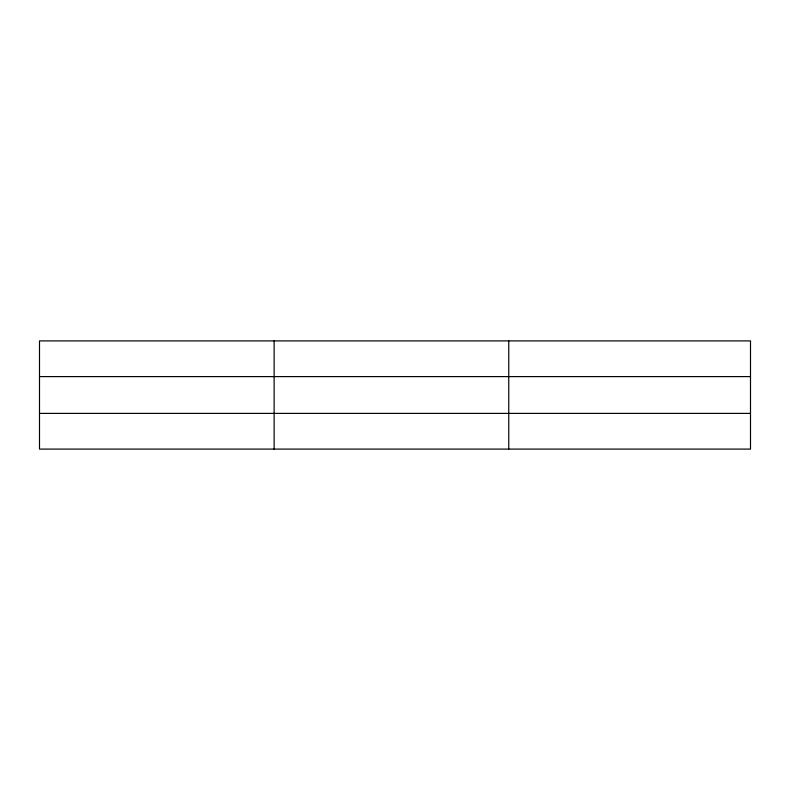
<?xml version="1.0" encoding="UTF-8"?>
<svg xmlns="http://www.w3.org/2000/svg" width="790" height="790" viewBox="0 0 790 790"><rect width="100%" height="100%" fill="white"/><g stroke="black" fill="none" stroke-linecap="round" stroke-linejoin="round"><path stroke-width="1.19" d="M274.13 449.095L274.13 340.905M508.76 449.095L508.76 340.905M750.5 413.397L750.5 449.095L39.5 449.095L39.5 340.905L750.5 340.905L750.5 413.397L39.5 413.397M39.5 376.603L750.5 376.603"/></g></svg>
